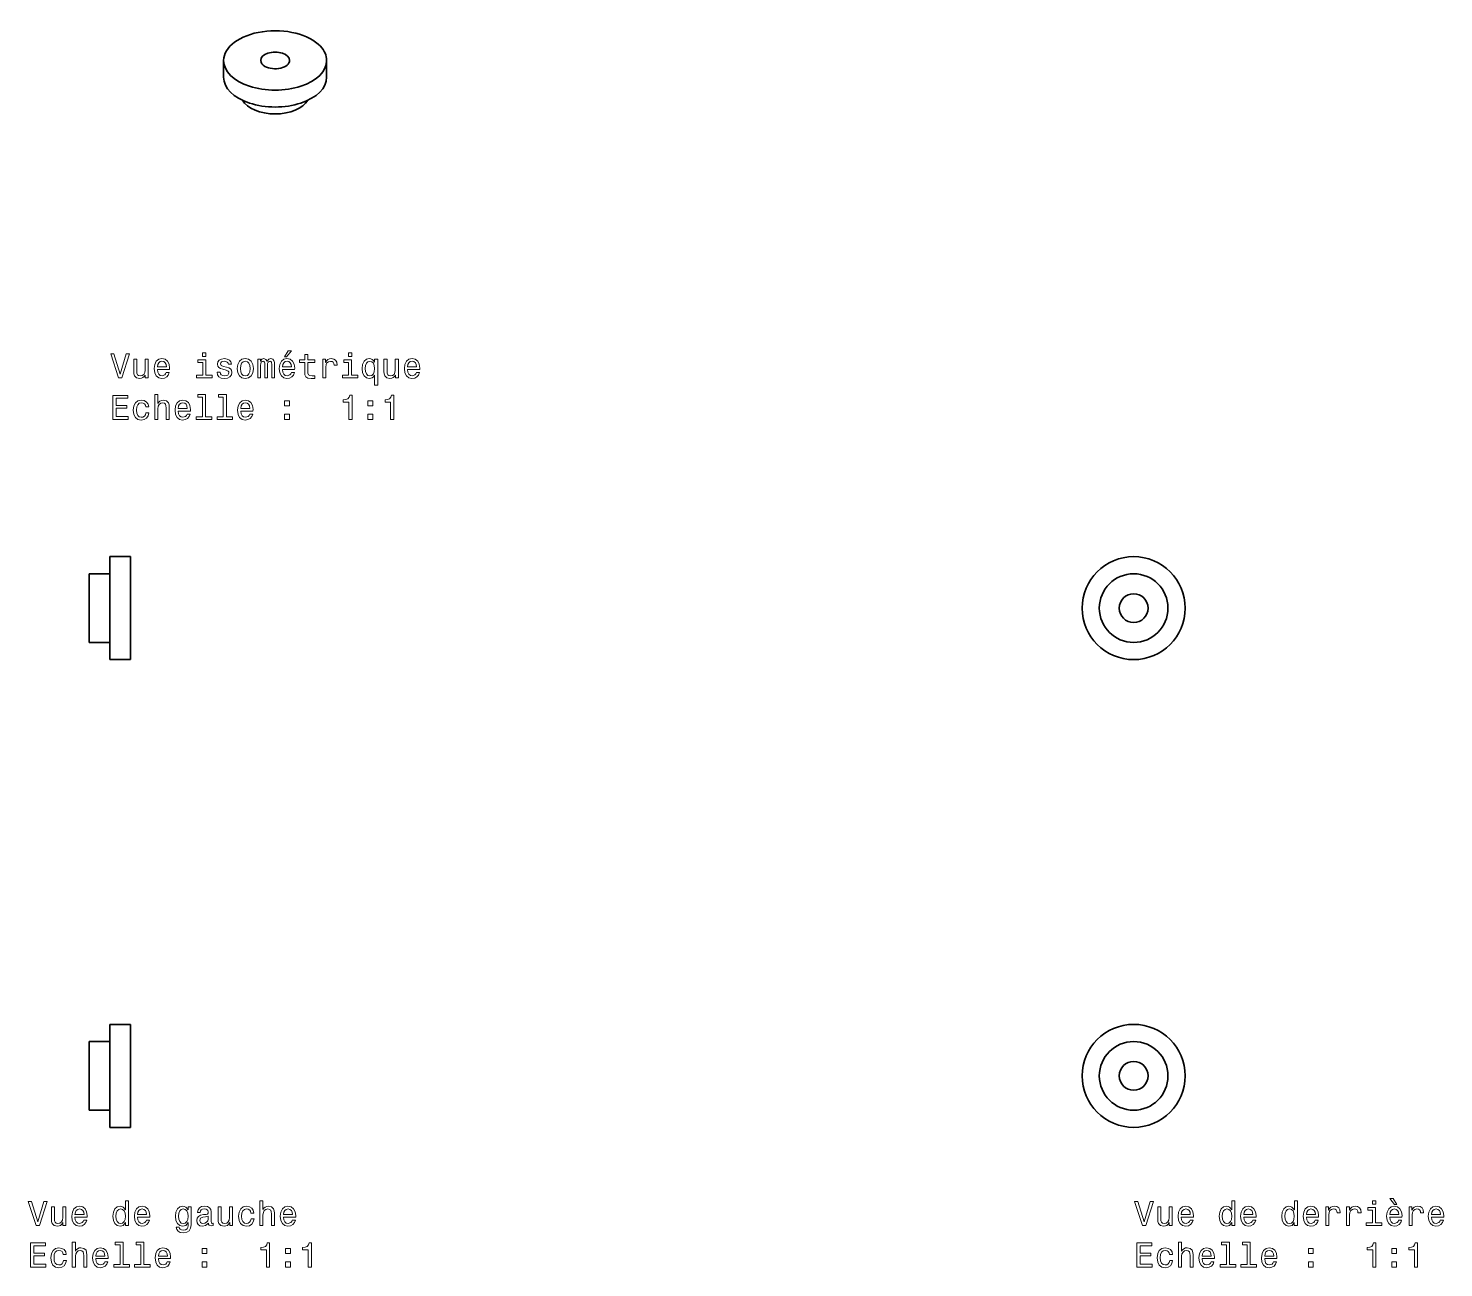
# Model space of a CAD drawing. Extents: x 502 to 938, y 322 to 567.
# Drawn here: x 731.7 to 937.9, y 358.5 to 539 of the extents above; entities that cross this region are included whole.
import ezdxf

# ---------------------------------------------------------------- set-up
doc = ezdxf.new("R2010")
doc.units = 0

msp = doc.modelspace()

# ---------------------------------------------------------------- linework, layer by layer
at = {"color": 7, "lineweight": 35, "ltscale": 0.061237}
for p, q in [((760.19, 531.87), (760.19, 534.32)), ((775.19, 531.87), (775.19, 534.32))]:
    msp.add_line(p, q, dxfattribs=at)
at = {"color": 7, "lineweight": 35, "ltscale": 0.134666}
for p, q in [((743.61, 456.68), (743.61, 462.06)), ((746.61, 456.68), (746.61, 462.06))]:
    msp.add_line(p, q, dxfattribs=at)
at = {"color": 7, "lineweight": 35, "ltscale": 0.075}
for p, q in [((743.61, 462.06), (746.61, 462.06)), ((740.61, 459.56), (743.61, 459.56)), ((740.61, 449.56), (743.61, 449.56)), ((743.61, 447.06), (746.61, 447.06)), ((743.61, 393.94), (746.61, 393.94)), ((740.61, 391.44), (743.61, 391.44)), ((740.61, 381.44), (743.61, 381.44)), ((743.61, 378.94), (746.61, 378.94))]:
    msp.add_line(p, q, dxfattribs=at)
at = {"color": 7, "lineweight": 35, "ltscale": 0.25}
msp.add_line((740.61, 449.56), (740.61, 459.56), dxfattribs=at)
at = {"color": 7, "lineweight": 35, "ltscale": 0.240334}
for p, q in [((743.61, 447.06), (743.61, 456.68)), ((746.61, 447.06), (746.61, 456.68))]:
    msp.add_line(p, q, dxfattribs=at)
at = {"color": 7, "lineweight": 35, "ltscale": 0.371404}
for p, q in [((743.61, 379.08), (743.61, 393.94)), ((746.61, 379.08), (746.61, 393.94))]:
    msp.add_line(p, q, dxfattribs=at)
at = {"color": 7, "lineweight": 35, "ltscale": 0.125}
for p, q in [((740.61, 386.44), (740.61, 391.44)), ((740.61, 381.44), (740.61, 386.44))]:
    msp.add_line(p, q, dxfattribs=at)
at = {"color": 7, "lineweight": 35, "ltscale": 0.003596}
for p, q in [((743.61, 378.94), (743.61, 379.08)), ((746.61, 378.94), (746.61, 379.08))]:
    msp.add_line(p, q, dxfattribs=at)
at = {"color": 7, "lineweight": 13}
for points in [[(746, 491.6), (745.12, 488.62), (744.22, 491.6), (743.74, 491.6), (744.87, 488.1), (745.38, 488.1), (746.48, 491.6)], [(749.2, 490.8), (748.76, 490.8), (748.76, 489.24), (748.71, 488.88), (748.56, 488.61), (748.34, 488.45), (748.04, 488.4), (747.8, 488.44), (747.65, 488.56), (747.57, 488.77), (747.55, 489.06), (747.55, 490.8), (747.1, 490.8), (747.1, 489.02), (747.12, 488.67), (747.21, 488.37), (747.51, 488.1), (747.97, 488), (748.23, 488.04), (748.44, 488.13), (748.63, 488.28), (748.78, 488.51), (748.78, 488.1), (749.2, 488.1)], [(750.54, 489.32), (752.32, 489.32), (752.32, 489.53), (752.24, 490.11), (752.02, 490.54), (751.67, 490.8), (751.2, 490.9), (750.74, 490.8), (750.38, 490.52), (750.16, 490.06), (750.08, 489.45), (750.15, 488.83), (750.38, 488.38), (750.73, 488.1), (751.18, 488), (751.58, 488.07), (751.9, 488.24), (752.13, 488.51), (752.27, 488.87), (751.83, 488.87), (751.74, 488.67), (751.61, 488.52), (751.24, 488.4), (750.95, 488.45), (750.73, 488.63), (750.59, 488.92), (750.54, 489.31)], [(757.58, 488.47), (757.58, 490.71), (756.44, 490.71), (756.44, 490.33), (757.14, 490.33), (757.14, 488.47), (756.23, 488.47), (756.23, 488.1), (758.5, 488.1), (758.5, 488.47)], [(757.6, 491.72), (757.13, 491.72), (757.13, 491.21), (757.6, 491.21)], [(760.59, 489.67), (760.16, 489.77), (759.84, 489.89), (759.74, 490.13), (759.77, 490.29), (759.87, 490.42), (760.04, 490.49), (760.29, 490.52), (760.53, 490.49), (760.71, 490.4), (760.83, 490.26), (760.88, 490.08), (761.32, 490.08), (761.32, 490.09), (761.24, 490.42), (761.04, 490.68), (760.71, 490.84), (760.29, 490.9), (759.86, 490.84), (759.55, 490.67), (759.35, 490.43), (759.29, 490.11), (759.34, 489.81), (759.48, 489.6), (759.71, 489.45), (760.05, 489.34), (760.54, 489.22), (760.84, 489.09), (760.93, 488.99), (760.96, 488.84), (760.91, 488.66), (760.79, 488.51), (760.59, 488.42), (760.33, 488.39), (760.05, 488.42), (759.85, 488.53), (759.71, 488.7), (759.66, 488.94), (759.23, 488.94), (759.3, 488.53), (759.51, 488.24), (759.84, 488.07), (760.29, 488), (760.76, 488.07), (761.11, 488.24), (761.32, 488.52), (761.4, 488.89), (761.34, 489.21), (761.19, 489.43), (760.93, 489.57)], [(762.17, 489.45), (762.25, 488.83), (762.48, 488.38), (762.85, 488.1), (763.34, 488), (763.83, 488.1), (764.2, 488.37), (764.43, 488.83), (764.52, 489.45), (764.43, 490.06), (764.2, 490.52), (763.83, 490.8), (763.34, 490.9), (762.85, 490.8), (762.48, 490.52), (762.25, 490.06)], [(765.16, 488.1), (765.57, 488.1), (765.57, 489.91), (765.59, 490.18), (765.67, 490.38), (765.78, 490.49), (765.93, 490.54), (766.05, 490.5), (766.13, 490.4), (766.18, 490.22), (766.19, 490), (766.19, 488.1), (766.57, 488.1), (766.57, 489.91), (766.6, 490.17), (766.67, 490.37), (766.8, 490.49), (766.95, 490.54), (767.07, 490.5), (767.15, 490.4), (767.2, 490), (767.2, 488.1), (767.61, 488.1), (767.61, 489.97), (767.58, 490.35), (767.5, 490.65), (767.34, 490.83), (767.08, 490.9), (766.77, 490.8), (766.53, 490.51), (766.35, 490.79), (766.03, 490.9), (765.75, 490.8), (765.55, 490.52), (765.55, 490.8), (765.16, 490.8)], [(768.76, 489.32), (770.53, 489.32), (770.54, 489.53), (770.46, 490.11), (770.24, 490.54), (769.88, 490.8), (769.41, 490.9), (768.95, 490.8), (768.6, 490.52), (768.37, 490.06), (768.29, 489.45), (768.37, 488.83), (768.6, 488.38), (768.94, 488.1), (769.4, 488), (769.79, 488.07), (770.11, 488.24), (770.35, 488.51), (770.49, 488.87), (770.05, 488.87), (769.96, 488.67), (769.83, 488.52), (769.45, 488.4), (769.17, 488.45), (768.95, 488.63), (768.81, 488.92), (768.76, 489.31)], [(769.07, 491.17), (769.36, 491.17), (770.06, 492.03), (769.57, 492.03)], [(772, 490.33), (772, 488.98), (772.03, 488.54), (772.17, 488.24), (772.45, 488.06), (772.93, 488), (773.46, 488.02), (773.46, 488.41), (773.07, 488.38), (772.73, 488.42), (772.54, 488.54), (772.46, 488.76), (772.44, 489.05), (772.44, 490.33), (773.46, 490.33), (773.46, 490.71), (772.44, 490.71), (772.44, 491.5), (772, 491.5), (772, 490.71), (771.23, 490.71), (771.23, 490.33)], [(774.61, 488.1), (775.05, 488.1), (775.05, 489.64), (775.1, 490.02), (775.23, 490.28), (775.45, 490.45), (775.75, 490.5), (775.97, 490.47), (776.14, 490.36), (776.24, 490.19), (776.28, 489.96), (776.73, 489.96), (776.67, 490.37), (776.5, 490.66), (776.22, 490.84), (775.84, 490.9), (775.59, 490.86), (775.36, 490.76), (775.17, 490.59), (775.01, 490.35), (775.01, 490.8), (774.61, 490.8)], [(778.83, 488.47), (778.83, 490.71), (777.69, 490.71), (777.69, 490.33), (778.39, 490.33), (778.39, 488.47), (777.48, 488.47), (777.48, 488.1), (779.75, 488.1), (779.75, 488.47)], [(778.85, 491.72), (778.38, 491.72), (778.38, 491.21), (778.85, 491.21)], [(782.18, 490.39), (782.02, 490.61), (781.84, 490.77), (781.64, 490.86), (781.4, 490.9), (780.97, 490.8), (780.64, 490.52), (780.42, 490.06), (780.35, 489.45), (780.42, 488.84), (780.64, 488.38), (780.97, 488.1), (781.4, 488), (781.64, 488.03), (781.84, 488.12), (782.02, 488.27), (782.18, 488.51), (782.18, 487.05), (782.62, 487.05), (782.62, 490.8), (782.18, 490.8)], [(785.64, 490.8), (785.19, 490.8), (785.19, 489.24), (785.14, 488.88), (785, 488.61), (784.77, 488.45), (784.47, 488.4), (784.24, 488.44), (784.08, 488.56), (784, 488.77), (783.98, 489.06), (783.98, 490.8), (783.53, 490.8), (783.53, 489.02), (783.55, 488.67), (783.65, 488.37), (783.94, 488.1), (784.41, 488), (784.66, 488.04), (784.88, 488.13), (785.06, 488.28), (785.21, 488.51), (785.21, 488.1), (785.64, 488.1)], [(786.97, 489.32), (788.75, 489.32), (788.75, 489.53), (788.67, 490.11), (788.45, 490.54), (788.1, 490.8), (787.63, 490.9), (787.17, 490.8), (786.82, 490.52), (786.59, 490.06), (786.51, 489.45), (786.59, 488.83), (786.81, 488.38), (787.16, 488.1), (787.61, 488), (788.01, 488.07), (788.33, 488.24), (788.57, 488.51), (788.7, 488.87), (788.26, 488.87), (788.17, 488.67), (788.04, 488.52), (787.67, 488.4), (787.38, 488.45), (787.17, 488.63), (787.02, 488.92), (786.97, 489.31)], [(750.54, 489.69), (750.6, 490.04), (750.73, 490.3), (750.94, 490.46), (751.21, 490.51), (751.48, 490.46), (751.69, 490.3), (751.81, 490.04), (751.86, 489.69)], [(762.62, 489.45), (762.67, 489.91), (762.81, 490.23), (763.03, 490.44), (763.34, 490.51), (763.64, 490.44), (763.87, 490.24), (764.01, 489.91), (764.06, 489.45), (764.01, 488.99), (763.87, 488.66), (763.64, 488.46), (763.34, 488.39), (763.03, 488.46), (762.81, 488.66), (762.67, 488.99)], [(768.76, 489.69), (768.81, 490.04), (768.95, 490.3), (769.16, 490.46), (769.43, 490.51), (769.7, 490.46), (769.9, 490.3), (770.03, 490.04), (770.07, 489.69)], [(780.8, 489.45), (780.85, 489.9), (780.99, 490.23), (781.2, 490.43), (781.48, 490.5), (781.77, 490.43), (781.99, 490.23), (782.12, 489.91), (782.17, 489.45), (782.12, 488.99), (781.99, 488.67), (781.77, 488.46), (781.48, 488.4), (781.2, 488.46), (780.99, 488.67), (780.85, 489)], [(786.97, 489.69), (787.03, 490.04), (787.17, 490.3), (787.37, 490.46), (787.64, 490.51), (787.91, 490.46), (788.12, 490.3), (788.24, 490.04), (788.29, 489.69)], [(744.07, 482.05), (746.28, 482.05), (746.28, 482.47), (744.53, 482.47), (744.53, 483.66), (746.09, 483.66), (746.09, 484.08), (744.53, 484.08), (744.53, 485.13), (746.24, 485.13), (746.24, 485.55), (744.07, 485.55)], [(748.84, 483.86), (749.28, 483.86), (749.19, 484.26), (748.97, 484.58), (748.63, 484.78), (748.2, 484.85), (747.71, 484.75), (747.34, 484.47), (747.11, 484.01), (747.03, 483.4), (747.11, 482.78), (747.33, 482.33), (747.69, 482.05), (748.18, 481.95), (748.61, 482.03), (748.95, 482.24), (749.18, 482.57), (749.29, 483.02), (748.86, 483.02), (748.79, 482.73), (748.65, 482.52), (748.44, 482.39), (748.2, 482.35), (747.89, 482.42), (747.67, 482.62), (747.53, 482.95), (747.49, 483.41), (747.53, 483.86), (747.67, 484.19), (747.9, 484.39), (748.2, 484.46), (748.46, 484.42), (748.66, 484.3), (748.79, 484.11)], [(750.15, 482.05), (750.6, 482.05), (750.6, 483.61), (750.64, 483.97), (750.79, 484.23), (751.02, 484.39), (751.32, 484.45), (751.56, 484.4), (751.71, 484.27), (751.79, 484.04), (751.81, 483.74), (751.81, 482.05), (752.26, 482.05), (752.26, 483.83), (752.24, 484.19), (752.15, 484.48), (751.85, 484.76), (751.38, 484.85), (751.13, 484.82), (750.91, 484.72), (750.73, 484.57), (750.6, 484.36), (750.6, 485.67), (750.15, 485.67)], [(753.58, 483.27), (755.35, 483.27), (755.36, 483.48), (755.28, 484.06), (755.05, 484.49), (754.7, 484.76), (754.23, 484.85), (753.77, 484.75), (753.42, 484.47), (753.19, 484.01), (753.11, 483.41), (753.19, 482.78), (753.42, 482.33), (753.76, 482.05), (754.22, 481.95), (754.61, 482.02), (754.93, 482.19), (755.17, 482.46), (755.31, 482.83), (754.87, 482.83), (754.78, 482.62), (754.65, 482.47), (754.27, 482.35), (753.99, 482.41), (753.77, 482.58), (753.63, 482.87), (753.58, 483.26)], [(753.58, 483.65), (753.63, 484), (753.77, 484.25), (753.98, 484.41), (754.25, 484.46), (754.52, 484.41), (754.72, 484.25), (754.85, 484), (754.89, 483.65)], [(757.11, 485.3), (757.11, 482.42), (756.19, 482.42), (756.19, 482.05), (758.46, 482.05), (758.46, 482.42), (757.55, 482.42), (757.55, 485.67), (756.41, 485.67), (756.41, 485.3)], [(760.14, 485.3), (760.14, 482.42), (759.23, 482.42), (759.23, 482.05), (761.5, 482.05), (761.5, 482.42), (760.59, 482.42), (760.59, 485.67), (759.45, 485.67), (759.45, 485.3)], [(762.69, 483.27), (764.46, 483.27), (764.47, 483.48), (764.38, 484.06), (764.16, 484.49), (763.81, 484.76), (763.34, 484.85), (762.88, 484.75), (762.53, 484.47), (762.3, 484.01), (762.22, 483.41), (762.3, 482.78), (762.52, 482.33), (762.87, 482.05), (763.33, 481.95), (763.72, 482.02), (764.04, 482.19), (764.28, 482.46), (764.42, 482.83), (763.98, 482.83), (763.89, 482.62), (763.75, 482.47), (763.38, 482.35), (763.09, 482.41), (762.88, 482.58), (762.74, 482.87), (762.69, 483.26)], [(762.69, 483.65), (762.74, 484), (762.88, 484.25), (763.08, 484.41), (763.36, 484.46), (763.62, 484.41), (763.83, 484.25), (763.96, 484), (764, 483.65)], [(769.07, 484.01), (769.76, 484.01), (769.76, 484.76), (769.07, 484.76)], [(778.43, 482.05), (778.89, 482.05), (778.89, 485.57), (778.55, 485.57), (778.46, 485.27), (778.27, 485.06), (778, 484.94), (777.61, 484.9), (777.61, 484.54), (778.43, 484.54)], [(781.21, 484.01), (781.91, 484.01), (781.91, 484.76), (781.21, 484.76)], [(784.5, 482.05), (784.96, 482.05), (784.96, 485.57), (784.62, 485.57), (784.53, 485.27), (784.35, 485.06), (784.07, 484.94), (783.69, 484.9), (783.69, 484.54), (784.5, 484.54)], [(769.07, 482.05), (769.76, 482.05), (769.76, 482.8), (769.07, 482.8)], [(781.21, 482.05), (781.91, 482.05), (781.91, 482.8), (781.21, 482.8)], [(734, 368.15), (733.12, 365.17), (732.22, 368.15), (731.74, 368.15), (732.87, 364.64), (733.38, 364.64), (734.48, 368.15)], [(737.2, 367.35), (736.76, 367.35), (736.76, 365.79), (736.71, 365.43), (736.56, 365.16), (736.34, 365), (736.04, 364.95), (735.8, 364.99), (735.65, 365.11), (735.57, 365.32), (735.55, 365.61), (735.55, 367.35), (735.1, 367.35), (735.1, 365.57), (735.12, 365.21), (735.21, 364.92), (735.51, 364.64), (735.97, 364.55), (736.23, 364.58), (736.44, 364.67), (736.63, 364.83), (736.78, 365.06), (736.78, 364.64), (737.2, 364.64)], [(738.54, 365.87), (740.32, 365.87), (740.32, 366.08), (740.24, 366.66), (740.02, 367.09), (739.67, 367.35), (739.2, 367.45), (738.74, 367.35), (738.38, 367.06), (738.16, 366.61), (738.08, 366), (738.15, 365.38), (738.38, 364.93), (738.73, 364.64), (739.18, 364.55), (739.58, 364.61), (739.9, 364.78), (740.13, 365.06), (740.27, 365.42), (739.83, 365.42), (739.74, 365.22), (739.61, 365.07), (739.24, 364.95), (738.95, 365), (738.73, 365.18), (738.59, 365.47), (738.54, 365.85)], [(738.54, 366.24), (738.6, 366.59), (738.73, 366.85), (738.94, 367), (739.21, 367.06), (739.48, 367), (739.69, 366.85), (739.81, 366.59), (739.86, 366.24)], [(745.89, 365.06), (745.89, 364.64), (746.33, 364.64), (746.33, 368.26), (745.89, 368.26), (745.89, 366.94), (745.56, 367.32), (745.35, 367.41), (745.11, 367.45), (744.68, 367.35), (744.35, 367.06), (744.13, 366.61), (744.06, 366), (744.13, 365.39), (744.35, 364.93), (744.68, 364.64), (745.11, 364.55), (745.35, 364.58), (745.56, 364.67)], [(745.19, 367.05), (745.48, 366.98), (745.7, 366.78), (745.83, 366.45), (745.88, 366), (745.83, 365.54), (745.7, 365.21), (745.48, 365.01), (745.19, 364.95), (744.91, 365.01), (744.7, 365.21), (744.56, 365.55), (744.51, 366), (744.56, 366.45), (744.7, 366.78), (744.91, 366.98)], [(747.65, 365.87), (749.42, 365.87), (749.43, 366.08), (749.35, 366.66), (749.13, 367.09), (748.77, 367.35), (748.3, 367.45), (747.85, 367.35), (747.49, 367.06), (747.27, 366.61), (747.19, 366), (747.26, 365.38), (747.49, 364.93), (747.84, 364.64), (748.29, 364.55), (748.68, 364.61), (749.01, 364.78), (749.24, 365.06), (749.38, 365.42), (748.94, 365.42), (748.85, 365.22), (748.72, 365.07), (748.35, 364.95), (748.06, 365), (747.84, 365.18), (747.7, 365.47), (747.65, 365.85)], [(747.65, 366.24), (747.7, 366.59), (747.84, 366.85), (748.05, 367), (748.32, 367.06), (748.59, 367), (748.79, 366.85), (748.92, 366.59), (748.97, 366.24)], [(755.44, 364.76), (755.44, 367.35), (755.02, 367.35), (755.02, 366.91), (754.67, 367.31), (754.46, 367.41), (754.22, 367.45), (753.79, 367.35), (753.46, 367.06), (753.24, 366.61), (753.17, 366), (753.24, 365.38), (753.46, 364.93), (753.79, 364.64), (754.22, 364.55), (754.46, 364.58), (754.66, 364.67), (755.02, 365.06), (755.02, 364.67), (754.98, 364.37), (754.87, 364.15), (754.65, 364.03), (754.34, 363.98), (754.06, 364.01), (753.86, 364.09), (753.75, 364.22), (753.71, 364.4), (753.28, 364.4), (753.28, 364.38), (753.35, 364.05), (753.55, 363.81), (753.87, 363.65), (754.31, 363.6), (754.84, 363.68), (755.18, 363.89), (755.38, 364.26)], [(753.63, 366), (753.67, 366.45), (753.81, 366.78), (754.02, 366.98), (754.3, 367.05), (754.6, 366.98), (754.82, 366.78), (754.96, 366.45), (755.01, 366), (754.96, 365.54), (754.82, 365.21), (754.6, 365.01), (754.3, 364.95), (754.02, 365.01), (753.81, 365.21), (753.67, 365.55)], [(757.98, 365), (757.98, 364.98), (758, 364.81), (758.08, 364.69), (758.4, 364.59), (758.64, 364.63), (758.64, 364.98), (758.54, 364.96), (758.4, 365.03), (758.37, 365.23), (758.37, 366.63), (758.31, 366.99), (758.13, 367.24), (757.83, 367.39), (757.39, 367.45), (756.97, 367.39), (756.66, 367.22), (756.46, 366.95), (756.39, 366.6), (756.39, 366.56), (756.79, 366.56), (756.83, 366.78), (756.94, 366.93), (757.12, 367.02), (757.38, 367.05), (757.62, 367.03), (757.8, 366.95), (757.91, 366.82), (757.94, 366.64), (757.92, 366.43), (757.84, 366.32), (757.64, 366.27), (757.26, 366.23), (756.83, 366.14), (756.52, 365.98), (756.34, 365.73), (756.28, 365.35), (756.33, 365.02), (756.49, 364.77), (756.74, 364.62), (757.09, 364.56), (757.56, 364.67)], [(761.49, 367.35), (761.05, 367.35), (761.05, 365.79), (761, 365.43), (760.85, 365.16), (760.63, 365), (760.33, 364.95), (760.09, 364.99), (759.94, 365.11), (759.85, 365.32), (759.83, 365.61), (759.83, 367.35), (759.39, 367.35), (759.39, 365.57), (759.41, 365.21), (759.5, 364.92), (759.79, 364.64), (760.26, 364.55), (760.51, 364.58), (760.73, 364.67), (760.92, 364.83), (761.07, 365.06), (761.07, 364.64), (761.49, 364.64)], [(764.17, 366.45), (764.6, 366.45), (764.51, 366.86), (764.3, 367.18), (763.96, 367.37), (763.52, 367.45), (763.04, 367.35), (762.67, 367.06), (762.44, 366.61), (762.36, 365.99), (762.43, 365.38), (762.66, 364.93), (763.02, 364.64), (763.51, 364.55), (763.94, 364.62), (764.28, 364.84), (764.51, 365.17), (764.61, 365.61), (764.19, 365.61), (764.11, 365.33), (763.97, 365.12), (763.77, 364.99), (763.52, 364.95), (763.21, 365.01), (762.99, 365.21), (762.85, 365.54), (762.81, 366.01), (762.85, 366.46), (763, 366.79), (763.22, 366.99), (763.52, 367.06), (763.78, 367.01), (763.98, 366.9), (764.11, 366.71)], [(765.48, 364.64), (765.92, 364.64), (765.92, 366.21), (765.97, 366.56), (766.11, 366.83), (766.34, 366.99), (766.64, 367.05), (766.88, 367), (767.04, 366.86), (767.11, 366.64), (767.14, 366.33), (767.14, 364.64), (767.58, 364.64), (767.58, 366.42), (767.56, 366.78), (767.47, 367.08), (767.17, 367.35), (766.71, 367.45), (766.46, 367.41), (766.24, 367.32), (766.06, 367.16), (765.92, 366.96), (765.92, 368.26), (765.48, 368.26)], [(768.9, 365.87), (770.68, 365.87), (770.68, 366.08), (770.6, 366.66), (770.38, 367.09), (770.03, 367.35), (769.56, 367.45), (769.1, 367.35), (768.75, 367.06), (768.52, 366.61), (768.44, 366), (768.51, 365.38), (768.74, 364.93), (769.09, 364.64), (769.54, 364.55), (769.94, 364.61), (770.26, 364.78), (770.5, 365.06), (770.63, 365.42), (770.19, 365.42), (770.1, 365.22), (769.97, 365.07), (769.6, 364.95), (769.31, 365), (769.09, 365.18), (768.95, 365.47), (768.9, 365.85)], [(768.9, 366.24), (768.96, 366.59), (769.09, 366.85), (769.3, 367), (769.57, 367.06), (769.84, 367), (770.05, 366.85), (770.17, 366.59), (770.22, 366.24)], [(895.11, 368.15), (894.23, 365.17), (893.33, 368.15), (892.85, 368.15), (893.98, 364.64), (894.48, 364.64), (895.59, 368.15)], [(898.31, 367.35), (897.87, 367.35), (897.87, 365.79), (897.82, 365.43), (897.67, 365.16), (897.44, 365), (897.15, 364.95), (896.91, 364.99), (896.76, 365.11), (896.67, 365.32), (896.65, 365.61), (896.65, 367.35), (896.21, 367.35), (896.21, 365.57), (896.22, 365.21), (896.32, 364.92), (896.61, 364.64), (897.08, 364.55), (897.33, 364.58), (897.55, 364.67), (897.74, 364.83), (897.89, 365.06), (897.89, 364.64), (898.31, 364.64)], [(899.65, 365.87), (901.42, 365.87), (901.43, 366.08), (901.35, 366.66), (901.13, 367.09), (900.77, 367.35), (900.3, 367.45), (899.84, 367.35), (899.49, 367.06), (899.26, 366.61), (899.18, 366), (899.26, 365.38), (899.49, 364.93), (899.83, 364.64), (900.29, 364.55), (900.68, 364.61), (901, 364.78), (901.24, 365.06), (901.38, 365.42), (900.94, 365.42), (900.85, 365.22), (900.72, 365.07), (900.34, 364.95), (900.06, 365), (899.84, 365.18), (899.7, 365.47), (899.65, 365.85)], [(899.65, 366.24), (899.7, 366.59), (899.84, 366.85), (900.05, 367), (900.32, 367.06), (900.59, 367), (900.79, 366.85), (900.92, 366.59), (900.96, 366.24)], [(907, 365.06), (907, 364.64), (907.44, 364.64), (907.44, 368.26), (907, 368.26), (907, 366.94), (906.66, 367.32), (906.46, 367.41), (906.22, 367.45), (905.79, 367.35), (905.46, 367.06), (905.24, 366.61), (905.17, 366), (905.24, 365.39), (905.46, 364.93), (905.79, 364.64), (906.22, 364.55), (906.46, 364.58), (906.67, 364.67)], [(906.3, 367.05), (906.59, 366.98), (906.81, 366.78), (906.94, 366.45), (906.99, 366), (906.94, 365.54), (906.81, 365.21), (906.59, 365.01), (906.3, 364.95), (906.02, 365.01), (905.81, 365.21), (905.66, 365.55), (905.62, 366), (905.66, 366.45), (905.81, 366.78), (906.02, 366.98)], [(908.76, 365.87), (910.53, 365.87), (910.54, 366.08), (910.46, 366.66), (910.23, 367.09), (909.88, 367.35), (909.41, 367.45), (908.95, 367.35), (908.6, 367.06), (908.37, 366.61), (908.29, 366), (908.37, 365.38), (908.59, 364.93), (908.94, 364.64), (909.4, 364.55), (909.79, 364.61), (910.11, 364.78), (910.35, 365.06), (910.49, 365.42), (910.05, 365.42), (909.96, 365.22), (909.83, 365.07), (909.45, 364.95), (909.16, 365), (908.95, 365.18), (908.81, 365.47), (908.76, 365.85)], [(908.76, 366.24), (908.81, 366.59), (908.95, 366.85), (909.15, 367), (909.43, 367.06), (909.69, 367), (909.9, 366.85), (910.03, 366.59), (910.07, 366.24)], [(916.1, 365.06), (916.1, 364.64), (916.55, 364.64), (916.55, 368.26), (916.11, 368.26), (916.11, 366.94), (915.77, 367.32), (915.56, 367.41), (915.33, 367.45), (914.9, 367.35), (914.57, 367.06), (914.35, 366.61), (914.27, 366), (914.35, 365.39), (914.57, 364.93), (914.9, 364.64), (915.33, 364.55), (915.56, 364.58), (915.78, 364.67)], [(915.4, 367.05), (915.7, 366.98), (915.92, 366.78), (916.05, 366.45), (916.1, 366), (916.05, 365.54), (915.92, 365.21), (915.7, 365.01), (915.4, 364.95), (915.13, 365.01), (914.91, 365.21), (914.77, 365.55), (914.73, 366), (914.77, 366.45), (914.91, 366.78), (915.13, 366.98)], [(917.86, 365.87), (919.64, 365.87), (919.64, 366.08), (919.56, 366.66), (919.34, 367.09), (918.99, 367.35), (918.52, 367.45), (918.06, 367.35), (917.71, 367.06), (917.48, 366.61), (917.4, 366), (917.48, 365.38), (917.7, 364.93), (918.05, 364.64), (918.5, 364.55), (918.9, 364.61), (919.22, 364.78), (919.46, 365.06), (919.59, 365.42), (919.16, 365.42), (919.06, 365.22), (918.93, 365.07), (918.56, 364.95), (918.27, 365), (918.06, 365.18), (917.91, 365.47), (917.86, 365.85)], [(917.86, 366.24), (917.92, 366.59), (918.06, 366.85), (918.26, 367), (918.53, 367.06), (918.8, 367), (919.01, 366.85), (919.14, 366.59), (919.18, 366.24)], [(920.68, 364.64), (921.12, 364.64), (921.12, 366.19), (921.17, 366.56), (921.3, 366.83), (921.53, 366.99), (921.82, 367.05), (922.05, 367.01), (922.21, 366.91), (922.31, 366.74), (922.35, 366.51), (922.8, 366.51), (922.74, 366.92), (922.57, 367.21), (922.29, 367.39), (921.91, 367.45), (921.66, 367.41), (921.43, 367.31), (921.24, 367.13), (921.08, 366.9), (921.08, 367.35), (920.68, 367.35)], [(923.71, 364.64), (924.16, 364.64), (924.16, 366.19), (924.2, 366.56), (924.34, 366.83), (924.56, 366.99), (924.86, 367.05), (925.08, 367.01), (925.25, 366.91), (925.35, 366.74), (925.38, 366.51), (925.83, 366.51), (925.77, 366.92), (925.61, 367.21), (925.33, 367.39), (924.95, 367.45), (924.69, 367.41), (924.47, 367.31), (924.27, 367.13), (924.12, 366.9), (924.12, 367.35), (923.71, 367.35)], [(927.94, 365.02), (927.94, 367.26), (926.8, 367.26), (926.8, 366.88), (927.5, 366.88), (927.5, 365.02), (926.59, 365.02), (926.59, 364.64), (928.86, 364.64), (928.86, 365.02)], [(927.96, 368.26), (927.49, 368.26), (927.49, 367.76), (927.96, 367.76)], [(930.01, 365.87), (931.78, 365.87), (931.79, 366.08), (931.71, 366.66), (931.49, 367.09), (931.13, 367.35), (930.66, 367.45), (930.2, 367.35), (929.85, 367.06), (929.62, 366.61), (929.54, 366), (929.62, 365.38), (929.85, 364.93), (930.19, 364.64), (930.65, 364.55), (931.04, 364.61), (931.36, 364.78), (931.6, 365.06), (931.74, 365.42), (931.3, 365.42), (931.21, 365.22), (931.08, 365.07), (930.7, 364.95), (930.42, 365), (930.2, 365.18), (930.06, 365.47), (930.01, 365.85)], [(930.01, 366.24), (930.06, 366.59), (930.2, 366.85), (930.41, 367), (930.68, 367.06), (930.95, 367), (931.15, 366.85), (931.28, 366.59), (931.32, 366.24)], [(931.02, 367.72), (930.52, 368.58), (930.02, 368.58), (930.72, 367.72)], [(932.82, 364.64), (933.27, 364.64), (933.27, 366.19), (933.31, 366.56), (933.45, 366.83), (933.67, 366.99), (933.97, 367.05), (934.19, 367.01), (934.36, 366.91), (934.46, 366.74), (934.49, 366.51), (934.94, 366.51), (934.88, 366.92), (934.71, 367.21), (934.44, 367.39), (934.06, 367.45), (933.8, 367.41), (933.58, 367.31), (933.38, 367.13), (933.23, 366.9), (933.23, 367.35), (932.82, 367.35)], [(936.08, 365.87), (937.86, 365.87), (937.86, 366.08), (937.78, 366.66), (937.56, 367.09), (937.2, 367.35), (936.74, 367.45), (936.28, 367.35), (935.92, 367.06), (935.7, 366.61), (935.62, 366), (935.69, 365.38), (935.92, 364.93), (936.27, 364.64), (936.72, 364.55), (937.11, 364.61), (937.44, 364.78), (937.67, 365.06), (937.81, 365.42), (937.37, 365.42), (937.28, 365.22), (937.15, 365.07), (936.78, 364.95), (936.49, 365), (936.27, 365.18), (936.13, 365.47), (936.08, 365.85)], [(936.08, 366.24), (936.14, 366.59), (936.27, 366.85), (936.48, 367), (936.75, 367.06), (937.02, 367), (937.23, 366.85), (937.35, 366.59), (937.4, 366.24)], [(757.93, 365.59), (757.87, 365.33), (757.71, 365.13), (757.46, 365), (757.17, 364.95), (756.97, 364.98), (756.84, 365.06), (756.75, 365.2), (756.73, 365.39), (756.75, 365.57), (756.83, 365.7), (757.15, 365.84), (757.56, 365.9), (757.93, 366.02)], [(732.07, 358.6), (734.28, 358.6), (734.28, 359.02), (732.53, 359.02), (732.53, 360.21), (734.09, 360.21), (734.09, 360.62), (732.53, 360.62), (732.53, 361.67), (734.24, 361.67), (734.24, 362.1), (732.07, 362.1)], [(736.84, 360.41), (737.28, 360.41), (737.19, 360.81), (736.97, 361.13), (736.63, 361.32), (736.2, 361.4), (735.71, 361.3), (735.34, 361.02), (735.11, 360.56), (735.03, 359.94), (735.11, 359.33), (735.33, 358.88), (735.69, 358.6), (736.18, 358.5), (736.61, 358.58), (736.95, 358.79), (737.18, 359.12), (737.29, 359.56), (736.86, 359.56), (736.79, 359.28), (736.65, 359.07), (736.44, 358.94), (736.2, 358.9), (735.89, 358.96), (735.67, 359.17), (735.53, 359.49), (735.49, 359.96), (735.53, 360.41), (735.67, 360.74), (735.9, 360.94), (736.2, 361.01), (736.46, 360.97), (736.66, 360.85), (736.79, 360.66)], [(738.15, 358.6), (738.6, 358.6), (738.6, 360.16), (738.64, 360.52), (738.79, 360.78), (739.02, 360.94), (739.32, 361), (739.56, 360.95), (739.71, 360.82), (739.79, 360.59), (739.81, 360.29), (739.81, 358.6), (740.26, 358.6), (740.26, 360.38), (740.24, 360.73), (740.15, 361.03), (739.85, 361.3), (739.38, 361.4), (739.13, 361.37), (738.91, 361.27), (738.73, 361.12), (738.6, 360.91), (738.6, 362.22), (738.15, 362.22)], [(741.58, 359.82), (743.35, 359.82), (743.36, 360.03), (743.28, 360.61), (743.05, 361.04), (742.7, 361.3), (742.23, 361.4), (741.77, 361.3), (741.42, 361.02), (741.19, 360.56), (741.11, 359.95), (741.19, 359.33), (741.42, 358.88), (741.76, 358.6), (742.22, 358.5), (742.61, 358.57), (742.93, 358.74), (743.17, 359.01), (743.31, 359.37), (742.87, 359.37), (742.78, 359.17), (742.65, 359.02), (742.27, 358.9), (741.99, 358.95), (741.77, 359.13), (741.63, 359.42), (741.58, 359.81)], [(741.58, 360.2), (741.63, 360.54), (741.77, 360.8), (741.98, 360.96), (742.25, 361.01), (742.52, 360.96), (742.72, 360.8), (742.85, 360.54), (742.89, 360.2)], [(745.11, 361.84), (745.11, 358.97), (744.19, 358.97), (744.19, 358.6), (746.46, 358.6), (746.46, 358.97), (745.55, 358.97), (745.55, 362.22), (744.41, 362.22), (744.41, 361.84)], [(748.14, 361.84), (748.14, 358.97), (747.23, 358.97), (747.23, 358.6), (749.5, 358.6), (749.5, 358.97), (748.59, 358.97), (748.59, 362.22), (747.45, 362.22), (747.45, 361.84)], [(750.69, 359.82), (752.46, 359.82), (752.47, 360.03), (752.38, 360.61), (752.16, 361.04), (751.81, 361.3), (751.34, 361.4), (750.88, 361.3), (750.53, 361.02), (750.3, 360.56), (750.22, 359.95), (750.3, 359.33), (750.52, 358.88), (750.87, 358.6), (751.33, 358.5), (751.72, 358.57), (752.04, 358.74), (752.28, 359.01), (752.42, 359.37), (751.98, 359.37), (751.89, 359.17), (751.75, 359.02), (751.38, 358.9), (751.09, 358.95), (750.88, 359.13), (750.74, 359.42), (750.69, 359.81)], [(750.69, 360.2), (750.74, 360.54), (750.88, 360.8), (751.08, 360.96), (751.36, 361.01), (751.62, 360.96), (751.83, 360.8), (751.96, 360.54), (752, 360.2)], [(757.07, 360.55), (757.76, 360.55), (757.76, 361.3), (757.07, 361.3)], [(766.43, 358.6), (766.89, 358.6), (766.89, 362.12), (766.55, 362.12), (766.46, 361.81), (766.27, 361.61), (766, 361.49), (765.61, 361.45), (765.61, 361.09), (766.43, 361.09)], [(769.21, 360.55), (769.91, 360.55), (769.91, 361.3), (769.21, 361.3)], [(772.5, 358.6), (772.96, 358.6), (772.96, 362.12), (772.62, 362.12), (772.53, 361.81), (772.35, 361.61), (772.07, 361.49), (771.69, 361.45), (771.69, 361.09), (772.5, 361.09)], [(893.17, 358.6), (895.39, 358.6), (895.39, 359.02), (893.64, 359.02), (893.64, 360.21), (895.2, 360.21), (895.2, 360.62), (893.64, 360.62), (893.64, 361.67), (895.35, 361.67), (895.35, 362.1), (893.17, 362.1)], [(897.95, 360.41), (898.39, 360.41), (898.3, 360.81), (898.08, 361.13), (897.74, 361.32), (897.3, 361.4), (896.82, 361.3), (896.45, 361.02), (896.22, 360.56), (896.14, 359.94), (896.21, 359.33), (896.44, 358.88), (896.8, 358.6), (897.29, 358.5), (897.72, 358.58), (898.06, 358.79), (898.29, 359.12), (898.39, 359.56), (897.97, 359.56), (897.89, 359.28), (897.75, 359.07), (897.55, 358.94), (897.3, 358.9), (897, 358.96), (896.77, 359.17), (896.64, 359.49), (896.59, 359.96), (896.64, 360.41), (896.78, 360.74), (897.01, 360.94), (897.3, 361.01), (897.57, 360.97), (897.76, 360.85), (897.89, 360.66)], [(899.26, 358.6), (899.7, 358.6), (899.7, 360.16), (899.75, 360.52), (899.9, 360.78), (900.12, 360.94), (900.42, 361), (900.67, 360.95), (900.82, 360.82), (900.89, 360.59), (900.92, 360.29), (900.92, 358.6), (901.36, 358.6), (901.36, 360.38), (901.34, 360.73), (901.25, 361.03), (900.95, 361.3), (900.49, 361.4), (900.24, 361.37), (900.02, 361.27), (899.84, 361.12), (899.7, 360.91), (899.7, 362.22), (899.26, 362.22)], [(902.68, 359.82), (904.46, 359.82), (904.46, 360.03), (904.38, 360.61), (904.16, 361.04), (903.81, 361.3), (903.34, 361.4), (902.88, 361.3), (902.53, 361.02), (902.3, 360.56), (902.22, 359.95), (902.3, 359.33), (902.52, 358.88), (902.87, 358.6), (903.32, 358.5), (903.72, 358.57), (904.04, 358.74), (904.28, 359.01), (904.41, 359.37), (903.98, 359.37), (903.88, 359.17), (903.75, 359.02), (903.38, 358.9), (903.09, 358.95), (902.88, 359.13), (902.73, 359.42), (902.68, 359.81)], [(902.68, 360.2), (902.74, 360.54), (902.88, 360.8), (903.08, 360.96), (903.35, 361.01), (903.62, 360.96), (903.83, 360.8), (903.95, 360.54), (904, 360.2)], [(906.21, 361.84), (906.21, 358.97), (905.3, 358.97), (905.3, 358.6), (907.57, 358.6), (907.57, 358.97), (906.66, 358.97), (906.66, 362.22), (905.52, 362.22), (905.52, 361.84)], [(909.25, 361.84), (909.25, 358.97), (908.34, 358.97), (908.34, 358.6), (910.6, 358.6), (910.6, 358.97), (909.69, 358.97), (909.69, 362.22), (908.55, 362.22), (908.55, 361.84)], [(911.79, 359.82), (913.57, 359.82), (913.57, 360.03), (913.49, 360.61), (913.27, 361.04), (912.92, 361.3), (912.45, 361.4), (911.99, 361.3), (911.64, 361.02), (911.41, 360.56), (911.33, 359.95), (911.4, 359.33), (911.63, 358.88), (911.98, 358.6), (912.43, 358.5), (912.83, 358.57), (913.15, 358.74), (913.39, 359.01), (913.52, 359.37), (913.08, 359.37), (912.99, 359.17), (912.86, 359.02), (912.49, 358.9), (912.2, 358.95), (911.98, 359.13), (911.84, 359.42), (911.79, 359.81)], [(911.79, 360.2), (911.85, 360.54), (911.98, 360.8), (912.19, 360.96), (912.46, 361.01), (912.73, 360.96), (912.94, 360.8), (913.06, 360.54), (913.11, 360.2)], [(918.17, 360.55), (918.87, 360.55), (918.87, 361.3), (918.17, 361.3)], [(927.54, 358.6), (928, 358.6), (928, 362.12), (927.65, 362.12), (927.56, 361.81), (927.38, 361.61), (927.1, 361.49), (926.72, 361.45), (926.72, 361.09), (927.54, 361.09)], [(930.32, 360.55), (931.01, 360.55), (931.01, 361.3), (930.32, 361.3)], [(933.61, 358.6), (934.07, 358.6), (934.07, 362.12), (933.73, 362.12), (933.63, 361.81), (933.45, 361.61), (933.18, 361.49), (932.79, 361.45), (932.79, 361.09), (933.61, 361.09)], [(757.07, 358.6), (757.76, 358.6), (757.76, 359.35), (757.07, 359.35)], [(769.21, 358.6), (769.91, 358.6), (769.91, 359.35), (769.21, 359.35)], [(918.17, 358.6), (918.87, 358.6), (918.87, 359.35), (918.17, 359.35)], [(930.32, 358.6), (931.01, 358.6), (931.01, 359.35), (930.32, 359.35)]]:
    msp.add_lwpolyline(points, close=True, dxfattribs=at)
at = {"color": 7, "lineweight": 35}
for centre, radius in [((892.71, 454.56), 7.5), ((892.71, 454.56), 5), ((892.71, 454.56), 2.1), ((892.71, 386.44), 7.5), ((892.71, 386.44), 5), ((892.71, 386.44), 2.1)]:
    msp.add_circle(centre, radius, dxfattribs=at)
for centre, major_axis, start_param, end_param in [((767.69, 534.32), (7.5, 0), 0.499747, 3.141621), ((767.69, 534.32), (7.5, 0), 0.000028, 0.499747), ((767.69, 534.32), (7.5, 0), 3.141621, 6.283214), ((767.69, 534.32), (2.1, 0), 6.283185, 9.424778), ((767.69, 534.32), (2.1, 0), 3.141593, 3.926991), ((767.69, 534.32), (2.1, 0), 3.926991, 6.283185), ((767.69, 531.87), (7.5, 0), 3.141621, 6.283214), ((767.69, 529.42), (5, 0), 3.459211, 5.965568)]:
    msp.add_ellipse(centre, major_axis=major_axis, ratio=0.57735, start_param=start_param, end_param=end_param, dxfattribs=at)

doc.saveas('drawing.dxf')
